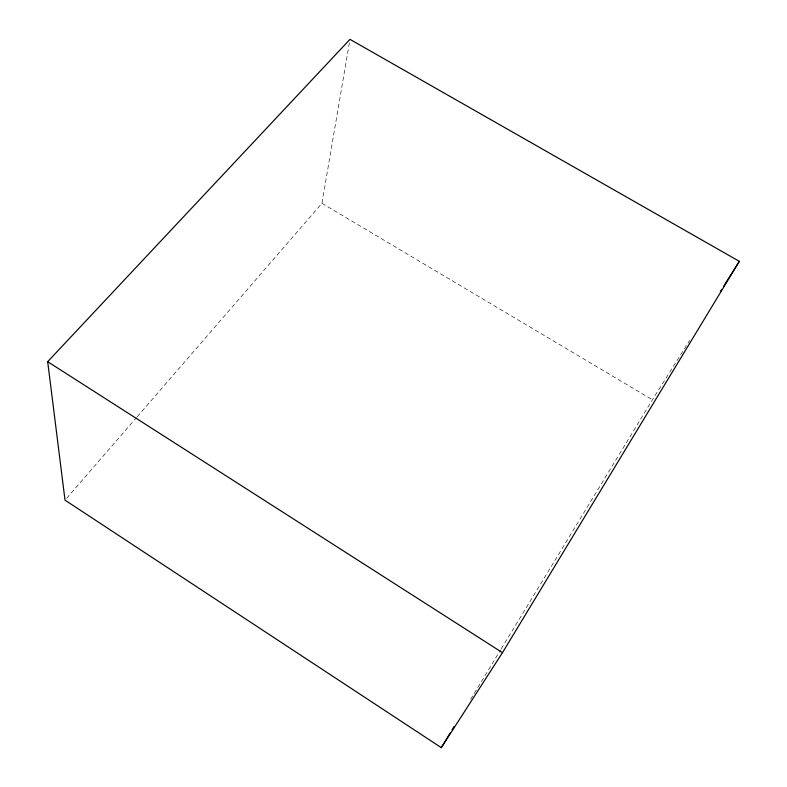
<?xml version="1.0" encoding="UTF-8"?>
<svg xmlns="http://www.w3.org/2000/svg" width="787" height="787" viewBox="0 0 787 787"><rect width="100%" height="100%" fill="white"/><g stroke="black" fill="none" stroke-linecap="round" stroke-linejoin="round"><path stroke-width="0.59" stroke-dasharray="3.94 2.95" d="M137.282 416.667L321.942 203.302L349.556 41.76M470.626 699.309L500.601 649.905M501.24 648.862L652.403 399.776L689.648 340.446M66.62 498.299L136.476 417.592M321.942 203.302L652.403 399.776"/><path stroke-width="1.18" d="M502.47 652.679L739.318 261.333L349.969 39.35L47.682 361.686L65.016 500.158L441.291 747.65L502.47 652.679L47.682 361.686M441.291 747.65L450.223 732.933M452.132 729.785L454.05 726.627M720.371 291.524L721.679 289.439M723.637 286.32L739.318 261.333"/></g></svg>
